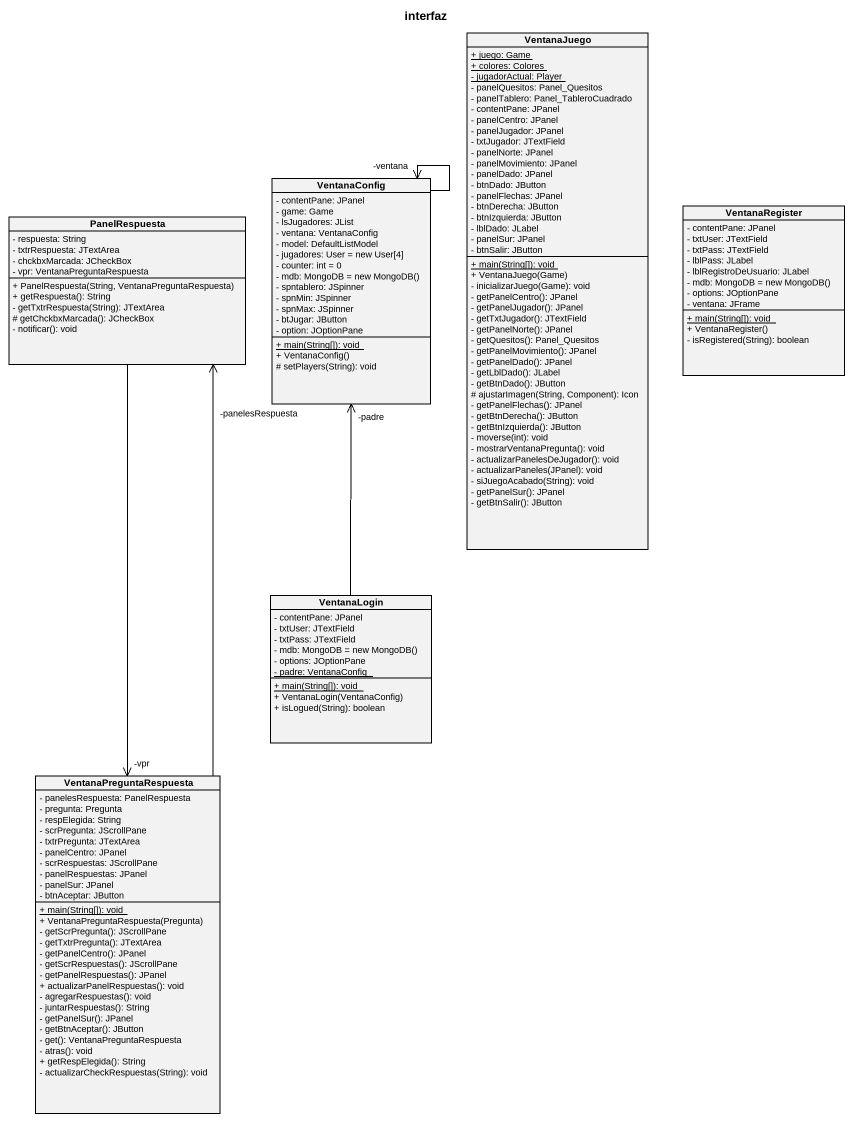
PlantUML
@startuml
title interfaz
hide circle
hide empty members
skinparam classAttributeIconSize 0
class VentanaJuego {
  {static} + juego: Game
  {static} + colores: Colores
  {static} - jugadorActual: Player
  - panelQuesitos: Panel_Quesitos
  - panelTablero: Panel_TableroCuadrado
  - contentPane: JPanel
  - panelCentro: JPanel
  - panelJugador: JPanel
  - txtJugador: JTextField
  - panelNorte: JPanel
  - panelMovimiento: JPanel
  - panelDado: JPanel
  - btnDado: JButton
  - panelFlechas: JPanel
  - btnDerecha: JButton
  - btnIzquierda: JButton
  - lblDado: JLabel
  - panelSur: JPanel
  - btnSalir: JButton
  {static} + main(String[]): void
  + VentanaJuego(Game)
  - inicializarJuego(Game): void
  - getPanelCentro(): JPanel
  - getPanelJugador(): JPanel
  - getTxtJugador(): JTextField
  - getPanelNorte(): JPanel
  - getQuesitos(): Panel_Quesitos
  - getPanelMovimiento(): JPanel
  - getPanelDado(): JPanel
  - getLblDado(): JLabel
  - getBtnDado(): JButton
  # ajustarImagen(String, Component): Icon
  - getPanelFlechas(): JPanel
  - getBtnDerecha(): JButton
  - getBtnIzquierda(): JButton
  - moverse(int): void
  - mostrarVentanaPregunta(): void
  - actualizarPanelesDeJugador(): void
  - actualizarPaneles(JPanel): void
  - siJuegoAcabado(String): void
  - getPanelSur(): JPanel
  - getBtnSalir(): JButton
}
class VentanaConfig {
  - contentPane: JPanel
  - game: Game
  - lsJugadores: JList
  - ventana: VentanaConfig
  - model: DefaultListModel
  - jugadores: User = new User[4]
  - counter: int = 0
  {field} - mdb: MongoDB = new MongoDB()
  - spntablero: JSpinner
  - spnMin: JSpinner
  - spnMax: JSpinner
  - btJugar: JButton
  - option: JOptionPane
  {static} + main(String[]): void
  + VentanaConfig()
  # setPlayers(String): void
}
class VentanaRegister {
  - contentPane: JPanel
  - txtUser: JTextField
  - txtPass: JTextField
  - lblPass: JLabel
  - lblRegistroDeUsuario: JLabel
  {field} - mdb: MongoDB = new MongoDB()
  - options: JOptionPane
  - ventana: JFrame
  {static} + main(String[]): void
  + VentanaRegister()
  - isRegistered(String): boolean
}
class PanelRespuesta {
  - respuesta: String
  - txtrRespuesta: JTextArea
  - chckbxMarcada: JCheckBox
  - vpr: VentanaPreguntaRespuesta
  + PanelRespuesta(String, VentanaPreguntaRespuesta)
  + getRespuesta(): String
  - getTxtrRespuesta(String): JTextArea
  # getChckbxMarcada(): JCheckBox
  - notificar(): void
}
class VentanaLogin {
  - contentPane: JPanel
  - txtUser: JTextField
  - txtPass: JTextField
  {field} - mdb: MongoDB = new MongoDB()
  - options: JOptionPane
  {static} - padre: VentanaConfig
  {static} + main(String[]): void
  + VentanaLogin(VentanaConfig)
  + isLogued(String): boolean
}
class VentanaPreguntaRespuesta {
  - panelesRespuesta: PanelRespuesta
  - pregunta: Pregunta
  - respElegida: String
  - scrPregunta: JScrollPane
  - txtrPregunta: JTextArea
  - panelCentro: JPanel
  - scrRespuestas: JScrollPane
  - panelRespuestas: JPanel
  - panelSur: JPanel
  - btnAceptar: JButton
  {static} + main(String[]): void
  + VentanaPreguntaRespuesta(Pregunta)
  - getScrPregunta(): JScrollPane
  - getTxtrPregunta(): JTextArea
  - getPanelCentro(): JPanel
  - getScrRespuestas(): JScrollPane
  - getPanelRespuestas(): JPanel
  + actualizarPanelRespuestas(): void
  - agregarRespuestas(): void
  - juntarRespuestas(): String
  - getPanelSur(): JPanel
  - getBtnAceptar(): JButton
  - get(): VentanaPreguntaRespuesta
  - atras(): void
  + getRespElegida(): String
  - actualizarCheckRespuestas(String): void
}
VentanaConfig --> "-ventana" VentanaConfig
PanelRespuesta --> "-vpr" VentanaPreguntaRespuesta
VentanaLogin -up-> "-padre" VentanaConfig
VentanaPreguntaRespuesta -up-> "-panelesRespuesta" PanelRespuesta
@enduml
